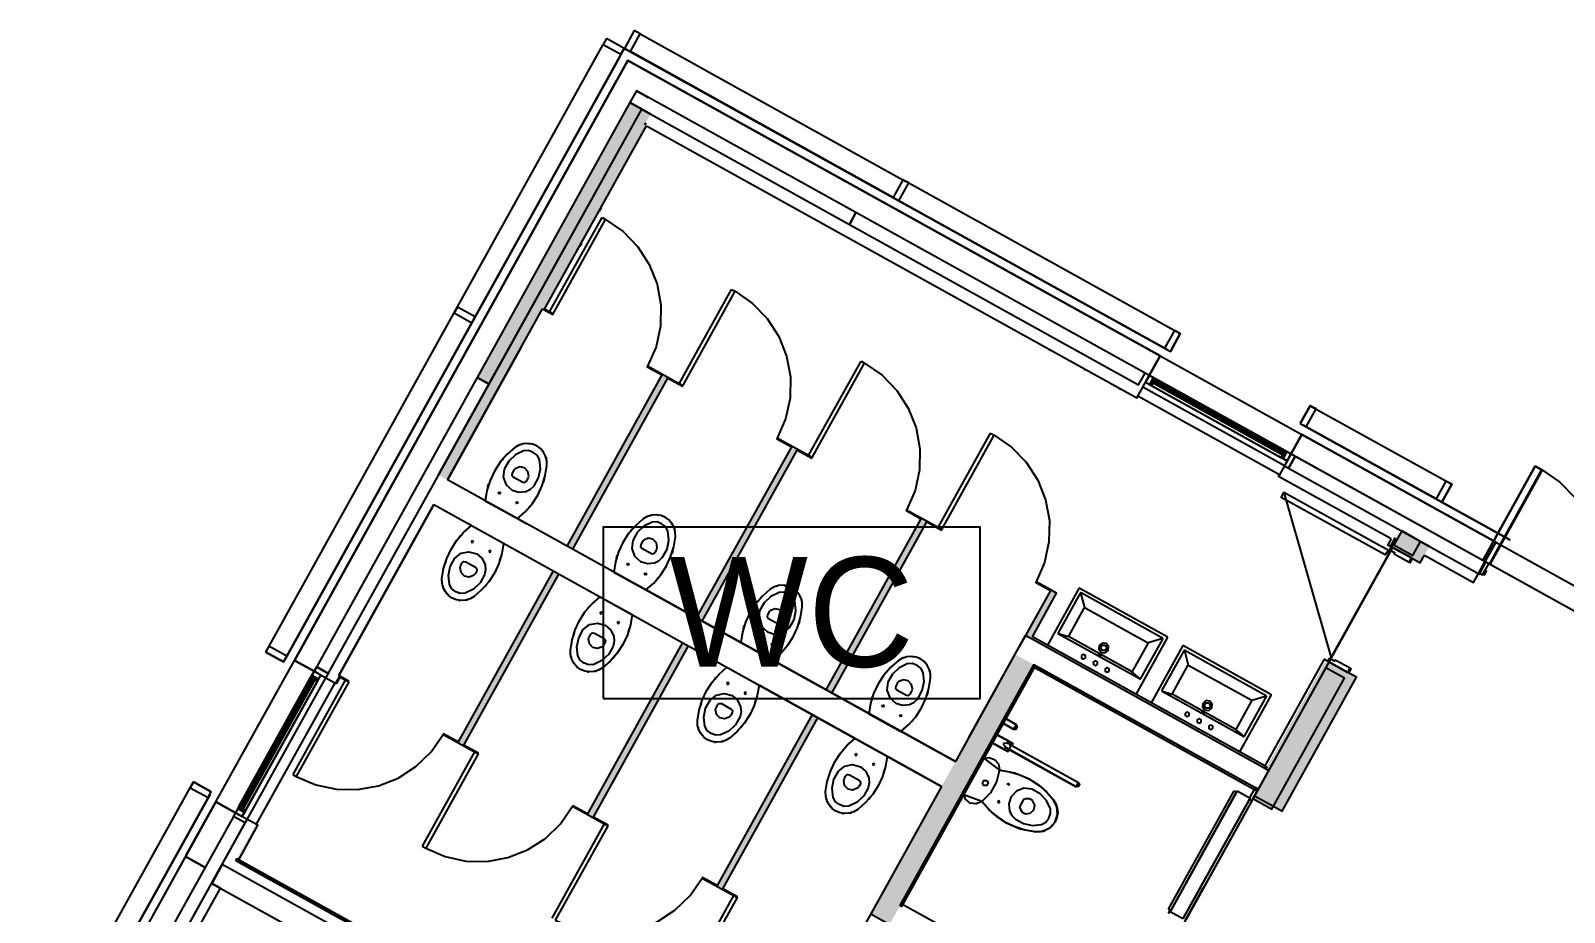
# Model space of a CAD drawing. Header units: metres. Extents: x 2.3 to 42.8, y 0.9 to 31.9.
# Drawn here: x 26.581 to 31.053, y 29.326 to 31.898 of the extents above; entities that cross this region are included whole.
import ezdxf

# ---------------------------------------------------------------- set-up
doc = ezdxf.new("R2010")
doc.units = ezdxf.units.M
for name, color, linetype in [('ARREDI', 9, 'Continuous'), ('INFISSI_VETRATE', 4, 'Continuous'), ('PARETI_STRUTTURE', 7, 'Continuous'), ('PILASTRI_SETTI', 8, 'Continuous'), ('WAYFINDING_RIQUADRI', 7, 'Continuous'), ('WAYFINDING_TESTI', 7, 'Continuous')]:
    doc.layers.add(name, color=color, linetype=linetype)

msp = doc.modelspace()

# ---------------------------------------------------------------- linework, layer by layer
at = {"layer": 'ARREDI'}
for points in [[(28.312, 31.8463), (27.8724, 31.0545), (27.8727, 31.0543), (28.3123, 31.8461)], [(28.3123, 31.8461), (29.1041, 31.4065), (29.1043, 31.4068), (28.3125, 31.8464)], [(28.9685, 31.3327), (29.8119, 30.8644), (29.831, 30.8988), (28.9876, 31.3671), (28.9685, 31.3327), (28.9876, 31.3671), (28.3477, 31.7224), (28.3286, 31.688)], [(28.363, 31.6689), (28.3286, 31.688), (27.8834, 30.8862), (27.9178, 30.8671)], [(29.1041, 31.4065), (29.8958, 30.9669), (29.896, 30.9672), (29.1043, 31.4068)], [(27.8724, 31.0545), (27.3229, 30.0649), (27.3232, 30.0647), (27.8727, 31.0543)], [(27.4496, 30.0238), (27.9178, 30.8671), (27.8834, 30.8862), (27.4151, 30.0429)], [(29.8441, 30.8654), (29.8545, 30.8842), (29.8607, 30.8808), (29.8614, 30.882), (29.8431, 30.8921), (29.832, 30.8722)], [(29.8441, 30.8654), (29.8501, 30.8621), (29.8534, 30.8682), (29.8474, 30.8715)], [(29.8543, 30.8699), (29.8515, 30.8715), (29.8505, 30.8698), (29.8534, 30.8682)], [(29.8588, 30.8773), (29.8543, 30.8798), (29.8513, 30.8743), (29.8557, 30.8718)], [(29.857, 30.8828), (29.8562, 30.8814), (29.8597, 30.8795), (29.8605, 30.8809)], [(30.2917, 30.7471), (30.6875, 30.5273), (30.6877, 30.5276), (30.2919, 30.7474)], [(27.9927, 30.6817), (27.9698, 30.6617), (27.9499, 30.6387), (27.9333, 30.6132), (27.9205, 30.5857), (27.9115, 30.5566), (27.9066, 30.5266), (28.0002, 30.4747), (28.0231, 30.4947), (28.043, 30.5176), (28.0596, 30.5432), (28.0725, 30.5707), (28.0814, 30.5998), (28.0863, 30.6298), (28.086, 30.6433), (28.0826, 30.6564), (28.0763, 30.6684), (28.0675, 30.6786), (28.0566, 30.6866), (28.0441, 30.6916), (28.0307, 30.6937), (28.0173, 30.6927), (28.0044, 30.6886)], [(30.2329, 30.6495), (30.2363, 30.6556), (30.2303, 30.6589), (30.227, 30.6528)], [(30.2313, 30.6606), (30.2303, 30.6589), (30.2332, 30.6573), (30.2341, 30.659)], [(30.2352, 30.6683), (30.2322, 30.6628), (30.2366, 30.6603), (30.2397, 30.6658)], [(30.2329, 30.6495), (30.245, 30.6428), (30.2561, 30.6628), (30.2378, 30.6729), (30.2371, 30.6718), (30.2433, 30.6683)], [(30.2409, 30.6697), (30.2374, 30.6716), (30.2366, 30.6702), (30.2401, 30.6683)], [(30.2491, 30.6217), (30.8055, 30.3127), (30.8246, 30.3471), (30.2682, 30.6561)], [(27.9508, 30.5477), (27.9466, 30.5465), (27.9454, 30.5506), (27.9496, 30.5518)], [(28.0018, 30.5193), (27.9977, 30.5181), (27.9965, 30.5223), (28.0007, 30.5235)], [(30.6875, 30.5273), (30.8941, 30.4126), (30.8943, 30.4129), (30.6877, 30.5276)], [(28.3675, 30.4736), (28.3446, 30.4536), (28.3247, 30.4307), (28.3081, 30.4051), (28.2952, 30.3776), (28.2863, 30.3485), (28.2814, 30.3185), (28.375, 30.2666), (28.3979, 30.2866), (28.4178, 30.3096), (28.4344, 30.3351), (28.4472, 30.3626), (28.4562, 30.3917), (28.4611, 30.4217), (28.4608, 30.4352), (28.4574, 30.4483), (28.4511, 30.4603), (28.4423, 30.4705), (28.4314, 30.4785), (28.4189, 30.4835), (28.4055, 30.4856), (28.392, 30.4846), (28.3792, 30.4805)], [(30.5789, 30.4385), (30.5561, 30.3976), (30.6112, 30.367), (30.6339, 30.408)], [(27.8719, 30.4057), (27.8708, 30.4099), (27.8666, 30.4087), (27.8678, 30.4045)], [(27.923, 30.3774), (27.9218, 30.3815), (27.9177, 30.3803), (27.9189, 30.3762)], [(28.3255, 30.3396), (28.3214, 30.3384), (28.3202, 30.3425), (28.3244, 30.3437)], [(28.3766, 30.3112), (28.3725, 30.31), (28.3713, 30.3142), (28.3754, 30.3154)], [(28.7376, 30.2682), (28.7147, 30.2482), (28.6948, 30.2252), (28.6782, 30.1997), (28.6653, 30.1721), (28.6563, 30.1431), (28.6515, 30.1131), (28.745, 30.0611), (28.7679, 30.0811), (28.7878, 30.1041), (28.8044, 30.1296), (28.8173, 30.1571), (28.8263, 30.1862), (28.8311, 30.2162), (28.8308, 30.2297), (28.8274, 30.2428), (28.8212, 30.2548), (28.8124, 30.265), (28.8015, 30.273), (28.7889, 30.278), (28.7756, 30.2801), (28.7621, 30.2791), (28.7492, 30.275)], [(28.2467, 30.1976), (28.2455, 30.2018), (28.2414, 30.2006), (28.2426, 30.1964)], [(28.2978, 30.1693), (28.2966, 30.1734), (28.2925, 30.1722), (28.2937, 30.1681)], [(28.6956, 30.1341), (28.6915, 30.1329), (28.6903, 30.1371), (28.6944, 30.1382)], [(28.7467, 30.1057), (28.7425, 30.1046), (28.7414, 30.1087), (28.7455, 30.1099)], [(29.6971, 30.1044), (29.6958, 30.0932), (29.7028, 30.0843), (29.7141, 30.083), (29.7229, 30.0901), (29.7242, 30.1013), (29.7172, 30.1101), (29.706, 30.1114)], [(29.7144, 30.1052), (29.7191, 30.0974), (29.7147, 30.0895), (29.7056, 30.0893), (29.701, 30.0971), (29.7054, 30.105)], [(29.1115, 30.0605), (29.0886, 30.0405), (29.0687, 30.0176), (29.0521, 29.9921), (29.0392, 29.9645), (29.0302, 29.9354), (29.0254, 29.9054), (29.1189, 29.8535), (29.1418, 29.8735), (29.1618, 29.8965), (29.1783, 29.922), (29.1912, 29.9495), (29.2002, 29.9786), (29.2051, 30.0086), (29.2047, 30.0221), (29.2014, 30.0352), (29.1951, 30.0472), (29.1863, 30.0574), (29.1754, 30.0654), (29.1629, 30.0704), (29.1495, 30.0725), (29.136, 30.0715), (29.1231, 30.0674)], [(29.6452, 30.0747), (29.6453, 30.0678), (29.6514, 30.0644), (29.6573, 30.068), (29.6572, 30.0749), (29.6511, 30.0782)], [(29.6917, 30.0489), (29.6916, 30.0558), (29.6856, 30.0591), (29.6797, 30.0556), (29.6798, 30.0487), (29.6858, 30.0453)], [(29.7023, 30.0731), (29.6985, 30.0765), (29.6936, 30.0779), (29.6974, 30.0745)], [(27.4207, 30.0059), (27.4275, 30.018), (27.4075, 30.0291), (27.3973, 30.0108), (27.3985, 30.0101), (27.4019, 30.0163)], [(27.4006, 30.0139), (27.3986, 30.0104), (27.4, 30.0096), (27.402, 30.0131)], [(27.402, 30.0082), (27.4075, 30.0052), (27.41, 30.0096), (27.4045, 30.0127)], [(27.4207, 30.0059), (27.4147, 30.0093), (27.4114, 30.0033), (27.4174, 29.9999)], [(29.7261, 30.0298), (29.726, 30.0366), (29.72, 30.04), (29.7141, 30.0364), (29.7142, 30.0296), (29.7202, 30.0262)], [(30.3573, 30.0396), (30.1452, 29.6575), (30.2002, 29.6269), (30.4124, 30.009)], [(27.4097, 30.0043), (27.4114, 30.0033), (27.413, 30.0062), (27.4113, 30.0071)], [(28.6168, 29.9922), (28.6156, 29.9963), (28.6115, 29.9951), (28.6126, 29.991)], [(28.6679, 29.9638), (28.6667, 29.9679), (28.6625, 29.9668), (28.6637, 29.9626)], [(29.0695, 29.9265), (29.0654, 29.9253), (29.0642, 29.9294), (29.0683, 29.9306)], [(29.9995, 29.9365), (29.9982, 29.9253), (30.0052, 29.9164), (30.0165, 29.9151), (30.0253, 29.9222), (30.0266, 29.9334), (30.0196, 29.9422), (30.0084, 29.9435)], [(30.0168, 29.9373), (30.0215, 29.9295), (30.0171, 29.9216), (30.008, 29.9214), (30.0034, 29.9292), (30.0078, 29.9371)], [(29.1206, 29.8981), (29.1165, 29.8969), (29.1153, 29.9011), (29.1194, 29.9023)], [(29.4256, 29.8904), (29.4549, 29.8742), (29.4472, 29.8604), (29.4179, 29.8766), (29.4472, 29.8604), (29.4551, 29.8605), (29.4589, 29.8674), (29.4549, 29.8742)], [(29.9476, 29.9068), (29.9477, 29.8999), (29.9538, 29.8965), (29.9597, 29.9001), (29.9596, 29.907), (29.9535, 29.9103)], [(29.9941, 29.881), (29.994, 29.8879), (29.988, 29.8912), (29.9821, 29.8877), (29.9822, 29.8808), (29.9882, 29.8774)], [(30.0047, 29.9052), (30.0009, 29.9086), (29.996, 29.91), (29.9998, 29.9066)], [(30.0285, 29.8618), (30.0284, 29.8687), (30.0224, 29.8721), (30.0165, 29.8685), (30.0166, 29.8617), (30.0226, 29.8583)], [(28.9907, 29.7845), (28.9895, 29.7887), (28.9854, 29.7875), (28.9866, 29.7834)], [(29.0418, 29.7562), (29.0406, 29.7603), (29.0365, 29.7591), (29.0376, 29.755)], [(29.3689, 29.7103), (29.3732, 29.7032), (29.3692, 29.696), (29.3609, 29.6959), (29.3567, 29.7029), (29.3607, 29.7101)], [(29.4306, 29.6964), (29.4294, 29.7005), (29.4336, 29.7017), (29.4348, 29.6975)], [(27.1031, 29.669), (26.7734, 29.0752), (26.7737, 29.075), (27.1034, 29.6688)], [(29.4023, 29.6454), (29.4065, 29.6466), (29.4053, 29.6508), (29.4011, 29.6496)], [(29.5687, 29.5902), (29.5755, 29.6116), (29.5738, 29.634), (29.5639, 29.6541), (29.5708, 29.6425), (29.5748, 29.6296), (29.5758, 29.6161), (29.5738, 29.6028)], [(27.2048, 29.6171), (27.1861, 29.6275), (27.1895, 29.6337), (27.1883, 29.6344), (27.1782, 29.616), (27.1981, 29.605)], [(27.1874, 29.63), (27.1889, 29.6292), (27.1908, 29.6327), (27.1894, 29.6335)], [(27.193, 29.6318), (27.1905, 29.6273), (27.196, 29.6243), (27.1985, 29.6287)], [(27.2004, 29.6273), (27.1988, 29.6245), (27.2005, 29.6235), (27.2021, 29.6264)], [(27.2048, 29.6171), (27.2082, 29.623), (27.2021, 29.6264), (27.1988, 29.6204)], [(27.2068, 29.5866), (27.1724, 29.6057), (26.8656, 29.0532), (26.9001, 29.0341)], [(29.512, 29.5606), (29.5343, 29.5628), (29.5542, 29.5732), (29.5687, 29.5902), (29.5608, 29.5793), (29.5505, 29.5705), (29.5386, 29.5642), (29.5255, 29.5609)], [(27.1395, 29.4653), (27.1089, 29.4102), (27.7757, 29.04), (27.8063, 29.095)]]:
    msp.add_lwpolyline(points, close=True, dxfattribs=at)
for points in [[(29.1041, 31.4065), (28.3123, 31.8461)], [(28.291, 31.8076), (27.8727, 31.0543)], [(29.8958, 30.9669), (29.1041, 31.4065)], [(27.8727, 31.0543), (27.3232, 30.0647)], [(30.6875, 30.5273), (30.2917, 30.7471)], [(28.0108, 30.6906), (28.0129, 30.6916), (28.0144, 30.6918)], [(28.0337, 30.6932), (28.0352, 30.6933), (28.0374, 30.6926)], [(27.9566, 30.6464), (27.9595, 30.6506), (27.9632, 30.6541)], [(28.0186, 30.6722), (27.9944, 30.6606), (27.9749, 30.6422), (27.9619, 30.6187)], [(28.0462, 30.6677), (28.0329, 30.6731), (28.0186, 30.6722)], [(28.0645, 30.6467), (28.0577, 30.6593), (28.0462, 30.6678)], [(28.0491, 30.5703), (28.0622, 30.5938), (28.0675, 30.6201), (28.0645, 30.6467)], [(28.072, 30.6735), (28.0737, 30.672), (28.0744, 30.6706)], [(28.0834, 30.6535), (28.0841, 30.6521), (28.0843, 30.6499)], [(27.9619, 30.6187), (27.9593, 30.5953), (27.9675, 30.5733), (27.9849, 30.5574)], [(27.985, 30.6071), (27.9843, 30.6011), (27.988, 30.5964)], [(27.9889, 30.6142), (27.985, 30.6071)], [(27.988, 30.5964), (28.0164, 30.5807)], [(27.9939, 30.6201), (27.9911, 30.6174), (27.9889, 30.6142)], [(28.0334, 30.5981), (28.0308, 30.6121), (28.0209, 30.6223), (28.0071, 30.6253), (27.9939, 30.62)], [(28.0271, 30.5837), (28.031, 30.5908)], [(28.031, 30.5908), (28.0325, 30.5943), (28.0334, 30.5981)], [(28.0784, 30.5901), (28.0774, 30.5851), (28.0755, 30.5804)], [(27.9145, 30.5663), (27.9155, 30.5713), (27.9175, 30.576)], [(27.9849, 30.5574), (28.0048, 30.5512), (28.0254, 30.5536)], [(28.0164, 30.5807), (28.0224, 30.58), (28.0271, 30.5837)], [(28.0254, 30.5536), (28.0385, 30.5602), (28.0491, 30.5703)], [(28.0364, 30.51), (28.0334, 30.5058), (28.0297, 30.5023)], [(30.8941, 30.4126), (30.6875, 30.5273)], [(28.3934, 30.4641), (28.3692, 30.4525), (28.3497, 30.4341), (28.3367, 30.4106)], [(28.3856, 30.4825), (28.3877, 30.4835), (28.3892, 30.4837)], [(28.421, 30.4596), (28.4077, 30.465), (28.3934, 30.4641)], [(28.4085, 30.4851), (28.41, 30.4852), (28.4122, 30.4846)], [(28.4393, 30.4386), (28.4325, 30.4512), (28.421, 30.4597)], [(28.4467, 30.4654), (28.4485, 30.4639), (28.4492, 30.4625)], [(27.7804, 30.2992), (27.7852, 30.3292), (27.7942, 30.3583), (27.8071, 30.3858), (27.8236, 30.4113), (27.8436, 30.4343), (27.8665, 30.4543)], [(27.8369, 30.4266), (27.8332, 30.4232), (27.8303, 30.419)], [(27.8665, 30.4543), (27.96, 30.4024)], [(28.3313, 30.4383), (28.3343, 30.4425), (28.338, 30.446)], [(28.3687, 30.412), (28.3659, 30.4093), (28.3637, 30.4061)], [(28.4081, 30.39), (28.4056, 30.404), (28.3957, 30.4142), (28.3818, 30.4172), (28.3687, 30.4119)], [(28.4239, 30.3622), (28.437, 30.3857), (28.4423, 30.412), (28.4393, 30.4386)], [(28.4581, 30.4454), (28.4589, 30.444), (28.4591, 30.4418)], [(27.8175, 30.3587), (27.836, 30.3733), (27.8591, 30.3779), (27.8818, 30.3716)], [(27.96, 30.4024), (27.9552, 30.3724), (27.9462, 30.3433), (27.9333, 30.3157), (27.9167, 30.2902), (27.8968, 30.2673), (27.8739, 30.2473)], [(27.8818, 30.3716), (27.8975, 30.358), (27.9064, 30.3392)], [(28.2893, 30.3582), (28.2903, 30.3632), (28.2922, 30.3679)], [(28.3367, 30.4106), (28.3341, 30.3872), (28.3423, 30.3652), (28.3597, 30.3493)], [(28.3598, 30.399), (28.3591, 30.393), (28.3628, 30.3883)], [(28.3637, 30.4061), (28.3598, 30.399)], [(28.3628, 30.3883), (28.3912, 30.3726)], [(28.3912, 30.3726), (28.3971, 30.3719), (28.4019, 30.3756)], [(28.4019, 30.3756), (28.4058, 30.3827)], [(28.4058, 30.3827), (28.4073, 30.3862), (28.4081, 30.39)], [(28.4532, 30.382), (28.4522, 30.377), (28.4502, 30.3723)], [(27.7912, 30.3486), (27.7892, 30.3439), (27.7882, 30.3389)], [(27.8022, 30.2823), (27.7991, 30.3089), (27.8044, 30.3352), (27.8175, 30.3587)], [(27.8333, 30.3309), (27.8341, 30.3346), (27.8356, 30.3382)], [(27.8728, 30.3089), (27.8596, 30.3037), (27.8457, 30.3067), (27.8359, 30.3169), (27.8333, 30.3309)], [(27.8356, 30.3382), (27.8396, 30.3453)], [(27.8396, 30.3453), (27.8443, 30.349), (27.8503, 30.3483)], [(27.8503, 30.3483), (27.8786, 30.3326)], [(27.8817, 30.3219), (27.8778, 30.3148)], [(27.8786, 30.3326), (27.8824, 30.3279), (27.8817, 30.3219)], [(27.9064, 30.3392), (27.9077, 30.3246), (27.9047, 30.3103)], [(27.9492, 30.353), (27.9512, 30.3577), (27.9522, 30.3627)], [(28.3597, 30.3493), (28.3796, 30.3431), (28.4002, 30.3455)], [(28.4002, 30.3455), (28.4133, 30.3522), (28.4239, 30.3622)], [(27.81, 30.2424), (27.7991, 30.2504), (27.7903, 30.2606), (27.784, 30.2726), (27.7807, 30.2857), (27.7804, 30.2992)], [(27.7824, 30.2791), (27.7826, 30.2769), (27.7833, 30.2755)], [(27.8205, 30.2613), (27.8089, 30.2697), (27.8022, 30.2823)], [(27.9047, 30.3103), (27.8917, 30.2868), (27.8722, 30.2684), (27.848, 30.2568)], [(27.8778, 30.3148), (27.8756, 30.3116), (27.8728, 30.3089)], [(27.9035, 30.2749), (27.9072, 30.2784), (27.9101, 30.2826)], [(28.4111, 30.3019), (28.4082, 30.2977), (28.4045, 30.2942)], [(28.7557, 30.2771), (28.7577, 30.2781), (28.7592, 30.2782)], [(28.7786, 30.2797), (28.7801, 30.2798), (28.7822, 30.2791)], [(27.7923, 30.2583), (27.793, 30.257), (27.7947, 30.2555)], [(27.8739, 30.2473), (27.8623, 30.2404), (27.8494, 30.2363), (27.8359, 30.2353), (27.8226, 30.2374), (27.81, 30.2424)], [(27.848, 30.2568), (27.8337, 30.2559), (27.8205, 30.2613)], [(27.8293, 30.2363), (27.8314, 30.2357), (27.8329, 30.2358)], [(27.8523, 30.2372), (27.8538, 30.2374), (27.8558, 30.2384)], [(28.1551, 30.0911), (28.16, 30.1211), (28.169, 30.1502), (28.1819, 30.1777), (28.1984, 30.2032), (28.2184, 30.2262), (28.2413, 30.2462)], [(28.2413, 30.2462), (28.3348, 30.1943)], [(28.7014, 30.2329), (28.7043, 30.237), (28.708, 30.2405)], [(28.7635, 30.2586), (28.7393, 30.2471), (28.7197, 30.2287), (28.7068, 30.2052)], [(28.791, 30.2542), (28.7777, 30.2595), (28.7635, 30.2586)], [(28.8093, 30.2332), (28.8026, 30.2458), (28.791, 30.2542)], [(28.7939, 30.1568), (28.807, 30.1802), (28.8124, 30.2065), (28.8093, 30.2332)], [(28.8168, 30.2599), (28.8185, 30.2584), (28.8192, 30.2571)], [(28.8282, 30.2399), (28.8289, 30.2385), (28.8291, 30.2363)], [(29.6378, 30.2702), (29.5461, 30.105)], [(29.6417, 30.2568), (29.5776, 30.1415)], [(29.6405, 30.271), (29.639, 30.2711), (29.6378, 30.2702)], [(29.8952, 30.1295), (29.6405, 30.271)], [(29.6443, 30.2576), (29.6428, 30.2577), (29.6416, 30.2568)], [(29.6428, 30.2577), (29.6544, 30.2151)], [(29.8818, 30.1257), (29.6443, 30.2576)], [(28.2117, 30.2186), (28.208, 30.2151), (28.2051, 30.2109)], [(28.3348, 30.1943), (28.33, 30.1643), (28.321, 30.1352), (28.3081, 30.1076), (28.2915, 30.0821), (28.2716, 30.0592), (28.2487, 30.0392)], [(28.7068, 30.2052), (28.7041, 30.1818), (28.7124, 30.1597), (28.7297, 30.1438)], [(28.7298, 30.1936), (28.7291, 30.1876), (28.7329, 30.1828)], [(28.7337, 30.2006), (28.7298, 30.1935)], [(28.7387, 30.2065), (28.7359, 30.2038), (28.7337, 30.2006)], [(28.7782, 30.1846), (28.7756, 30.1985), (28.7658, 30.2087), (28.7519, 30.2117), (28.7387, 30.2065)], [(29.6081, 30.1318), (29.6534, 30.2134)], [(29.6534, 30.2134), (29.6546, 30.2143), (29.6561, 30.2142)], [(29.6561, 30.2142), (29.838, 30.1132)], [(28.1769, 30.0742), (28.1739, 30.1008), (28.1792, 30.1271), (28.1923, 30.1506)], [(28.1923, 30.1506), (28.2108, 30.1652), (28.2339, 30.1698), (28.2565, 30.1635)], [(28.2565, 30.1635), (28.2723, 30.1499), (28.2811, 30.1311)], [(28.324, 30.1449), (28.326, 30.1496), (28.3269, 30.1546)], [(28.6593, 30.1528), (28.6603, 30.1578), (28.6623, 30.1624)], [(28.7297, 30.1438), (28.7496, 30.1377), (28.7703, 30.1401)], [(28.7329, 30.1828), (28.7612, 30.1671)], [(28.7612, 30.1671), (28.7672, 30.1664), (28.7719, 30.1702)], [(28.7703, 30.1401), (28.7833, 30.1467), (28.7939, 30.1568)], [(28.7719, 30.1702), (28.7758, 30.1772)], [(28.7758, 30.1772), (28.7774, 30.1808), (28.7782, 30.1846)], [(28.8233, 30.1765), (28.8223, 30.1715), (28.8203, 30.1668)], [(28.166, 30.1405), (28.164, 30.1358), (28.163, 30.1308)], [(28.2081, 30.1228), (28.2089, 30.1265), (28.2104, 30.1301)], [(28.2476, 30.1008), (28.2344, 30.0956), (28.2205, 30.0986), (28.2106, 30.1088), (28.2081, 30.1228)], [(28.2104, 30.1301), (28.2143, 30.1372)], [(28.2144, 30.1372), (28.2191, 30.1409), (28.2251, 30.1402)], [(28.2795, 30.1022), (28.2665, 30.0787), (28.247, 30.0603), (28.2228, 30.0487)], [(28.2251, 30.1402), (28.2534, 30.1245)], [(28.2525, 30.1067), (28.2504, 30.1035), (28.2476, 30.1009)], [(28.2565, 30.1138), (28.2526, 30.1067)], [(28.2534, 30.1245), (28.2572, 30.1198), (28.2565, 30.1138)], [(28.2811, 30.1311), (28.2824, 30.1165), (28.2795, 30.1022)], [(29.5776, 30.1415), (29.5775, 30.14), (29.5784, 30.1388)], [(29.5777, 30.1394), (29.6072, 30.1301)], [(29.5784, 30.1388), (29.8159, 30.0069)], [(29.6089, 30.1291), (29.6079, 30.1303), (29.6081, 30.1318)], [(29.7908, 30.0281), (29.6089, 30.1291)], [(29.8388, 30.1105), (29.7935, 30.0288)], [(29.8043, 29.9616), (29.896, 30.1268)], [(29.8186, 30.0077), (29.8826, 30.123)], [(29.838, 30.1132), (29.8389, 30.112), (29.8388, 30.1105)], [(29.8828, 30.1245), (29.8397, 30.1122)], [(29.9402, 30.1023), (29.8485, 29.937)], [(29.8826, 30.123), (29.8828, 30.1245), (29.8819, 30.1257)], [(29.896, 30.1268), (29.8962, 30.1283), (29.8952, 30.1295)], [(29.9429, 30.103), (29.9414, 30.1032), (29.9402, 30.1023)], [(30.1976, 29.9616), (29.9429, 30.1031)], [(28.1848, 30.0343), (28.1739, 30.0423), (28.1651, 30.0525), (28.1588, 30.0645), (28.1554, 30.0776), (28.1551, 30.0911)], [(28.1571, 30.071), (28.1574, 30.0688), (28.1581, 30.0674)], [(28.1953, 30.0532), (28.1837, 30.0616), (28.1769, 30.0742)], [(28.2228, 30.0487), (28.2085, 30.0478), (28.1953, 30.0532)], [(28.2782, 30.0668), (28.282, 30.0703), (28.2849, 30.0745)], [(28.7812, 30.0964), (28.7783, 30.0922), (28.7746, 30.0888)], [(29.1296, 30.0695), (29.1316, 30.0705), (29.1331, 30.0706)], [(29.1525, 30.072), (29.154, 30.0721), (29.1562, 30.0715)], [(29.9441, 30.0889), (29.88, 29.9736)], [(29.9467, 30.0897), (29.9452, 30.0898), (29.944, 30.0889)], [(29.9452, 30.0898), (29.9568, 30.0472)], [(30.1842, 29.9578), (29.9467, 30.0897)], [(28.1671, 30.0503), (28.1678, 30.0489), (28.1695, 30.0474)], [(28.2487, 30.0392), (28.2371, 30.0323), (28.2242, 30.0282), (28.2107, 30.0272), (28.1973, 30.0293), (28.1848, 30.0343)], [(28.204, 30.0282), (28.2062, 30.0276), (28.2077, 30.0277)], [(28.2271, 30.0291), (28.2286, 30.0293), (28.2306, 30.0303)], [(28.5252, 29.8856), (28.5301, 29.9157), (28.539, 29.9447), (28.5519, 29.9723), (28.5685, 29.9978), (28.5884, 30.0208), (28.6113, 30.0408)], [(28.5818, 30.0131), (28.578, 30.0096), (28.5751, 30.0054)], [(28.6113, 30.0408), (28.7049, 29.9888)], [(29.0753, 30.0252), (29.0782, 30.0294), (29.082, 30.0329)], [(29.1374, 30.051), (29.1132, 30.0395), (29.0937, 30.0211), (29.0807, 29.9976)], [(29.1649, 30.0466), (29.1517, 30.0519), (29.1374, 30.051)], [(29.1833, 30.0255), (29.1765, 30.0381), (29.1649, 30.0466)], [(29.1679, 29.9491), (29.181, 29.9726), (29.1863, 29.9989), (29.1833, 30.0255)], [(29.1907, 30.0523), (29.1924, 30.0508), (29.1931, 30.0495)], [(29.2021, 30.0323), (29.2028, 30.0309), (29.2031, 30.0287)], [(29.7935, 30.0289), (29.7923, 30.0279), (29.7908, 30.0281)], [(29.8168, 30.0067), (29.7925, 30.0271)], [(29.9105, 29.9639), (29.9558, 30.0455)], [(29.9558, 30.0455), (29.957, 30.0464), (29.9585, 30.0463)], [(29.9585, 30.0463), (30.1404, 29.9453)], [(28.5624, 29.9451), (28.5808, 29.9597), (28.6039, 29.9644), (28.6266, 29.9581)], [(28.7049, 29.9888), (28.7, 29.9588), (28.691, 29.9297), (28.6781, 29.9022), (28.6616, 29.8767), (28.6416, 29.8537), (28.6187, 29.8337)], [(29.0807, 29.9975), (29.078, 29.9742), (29.0863, 29.9521), (29.1036, 29.9362)], [(29.1037, 29.9859), (29.103, 29.9799), (29.1068, 29.9752)], [(29.1077, 29.993), (29.1037, 29.9859)], [(29.1068, 29.9752), (29.1351, 29.9595)], [(29.1126, 29.9989), (29.1099, 29.9962), (29.1077, 29.993)], [(29.1521, 29.9769), (29.1496, 29.9909), (29.1397, 30.0011), (29.1258, 30.0041), (29.1126, 29.9989)], [(29.1458, 29.9626), (29.1498, 29.9696)], [(29.1498, 29.9696), (29.1513, 29.9732), (29.1521, 29.9769)], [(29.1972, 29.9689), (29.1962, 29.9639), (29.1942, 29.9592)], [(29.8159, 30.0069), (29.8174, 30.0068), (29.8186, 30.0077)], [(29.88, 29.9736), (29.8799, 29.9721), (29.8808, 29.9709)], [(29.8801, 29.9715), (29.9096, 29.9622)], [(29.8808, 29.9709), (30.1183, 29.839)], [(29.9113, 29.9612), (29.9103, 29.9624), (29.9105, 29.9639)], [(28.536, 29.935), (28.534, 29.9304), (28.5331, 29.9254)], [(28.547, 29.8687), (28.544, 29.8954), (28.5493, 29.9217), (28.5624, 29.9451)], [(28.5781, 29.9173), (28.579, 29.9211), (28.5805, 29.9246)], [(28.5805, 29.9246), (28.5844, 29.9317)], [(28.5844, 29.9317), (28.5891, 29.9354), (28.5951, 29.9348)], [(28.5951, 29.9348), (28.6235, 29.919)], [(28.6235, 29.919), (28.6272, 29.9143), (28.6265, 29.9083)], [(28.6266, 29.9581), (28.6423, 29.9444), (28.6512, 29.9256)], [(28.6512, 29.9256), (28.6525, 29.911), (28.6495, 29.8967)], [(28.694, 29.9394), (28.696, 29.9441), (28.697, 29.9491)], [(29.0334, 29.9459), (29.0342, 29.9501), (29.0362, 29.9548)], [(29.1037, 29.9362), (29.1235, 29.93), (29.1442, 29.9325)], [(29.1351, 29.9595), (29.1411, 29.9588), (29.1458, 29.9625)], [(29.1442, 29.9325), (29.1573, 29.9391), (29.1679, 29.9491)], [(30.0932, 29.8602), (29.9113, 29.9612)], [(30.1412, 29.9426), (30.0959, 29.8609)], [(30.1067, 29.7937), (30.1984, 29.9589)], [(30.121, 29.8398), (30.185, 29.9551)], [(30.1404, 29.9452), (30.1413, 29.9441), (30.1412, 29.9426)], [(30.1852, 29.9566), (30.1421, 29.9443)], [(30.185, 29.9551), (30.1852, 29.9566), (30.1843, 29.9578)], [(30.1984, 29.9589), (30.1986, 29.9604), (30.1976, 29.9616)], [(28.5549, 29.8289), (28.5439, 29.8368), (28.5351, 29.8471), (28.5289, 29.859), (28.5255, 29.8721), (28.5252, 29.8856)], [(28.6176, 29.8954), (28.6044, 29.8902), (28.5906, 29.8932), (28.5807, 29.9033), (28.5781, 29.9173)], [(28.6495, 29.8967), (28.6366, 29.8732), (28.6171, 29.8548), (28.5928, 29.8433)], [(28.6226, 29.9012), (28.6204, 29.8981), (28.6176, 29.8954)], [(28.6265, 29.9083), (28.6226, 29.9012)], [(29.1551, 29.8888), (29.1522, 29.8846), (29.1485, 29.8812)], [(28.5272, 29.8656), (28.5274, 29.8633), (28.5281, 29.862)], [(28.5371, 29.8448), (28.5378, 29.8434), (28.5395, 29.842)], [(28.5653, 29.8477), (28.5538, 29.8561), (28.547, 29.8687)], [(28.6187, 29.8337), (28.6071, 29.8268), (28.5942, 29.8228), (28.5808, 29.8218), (28.5674, 29.8238), (28.5549, 29.8289)], [(28.5928, 29.8432), (28.5786, 29.8423), (28.5653, 29.8477)], [(28.6483, 29.8614), (28.652, 29.8648), (28.6549, 29.869)], [(28.8991, 29.678), (28.904, 29.708), (28.9129, 29.7371), (28.9258, 29.7647), (28.9424, 29.7902), (28.9623, 29.8131), (28.9852, 29.8331)], [(28.9852, 29.8331), (29.0788, 29.7812)], [(29.433, 29.8255), (29.3998, 29.844), (29.445, 29.8188)], [(30.0959, 29.861), (30.0947, 29.86), (30.0932, 29.8602)], [(30.1192, 29.8388), (30.0949, 29.8592)], [(30.1183, 29.839), (30.1198, 29.8389), (30.121, 29.8398)], [(28.5741, 29.8228), (28.5762, 29.8221), (28.5778, 29.8222)], [(28.5971, 29.8237), (28.5986, 29.8238), (28.6006, 29.8248)], [(28.9557, 29.8055), (28.952, 29.802), (28.9491, 29.7978)], [(29.4349, 29.8006), (29.4316, 29.7947), (29.3864, 29.8198)], [(29.3864, 29.8198), (29.4196, 29.8013), (29.4316, 29.7947)], [(29.4369, 29.8156), (29.4333, 29.817), (29.429, 29.8182), (29.4195, 29.8195), (29.4175, 29.816), (29.4237, 29.8087), (29.427, 29.8056), (29.4301, 29.8032), (29.6297, 29.6924), (29.6366, 29.7048), (29.6402, 29.6987), (29.6368, 29.6925), (29.6297, 29.6924), (29.4349, 29.8006)], [(29.4237, 29.8087), (29.4196, 29.8013)], [(29.433, 29.8255), (29.429, 29.8182)], [(29.4301, 29.8032), (29.4352, 29.8041), (29.4389, 29.8108), (29.4369, 29.8156), (29.6366, 29.7048)], [(29.4349, 29.8006), (29.4316, 29.7947)], [(29.433, 29.8255), (29.445, 29.8188), (29.4418, 29.8129)], [(29.445, 29.8188), (29.4418, 29.8129), (29.6366, 29.7048)], [(28.9363, 29.7375), (28.9548, 29.7521), (28.9778, 29.7568), (29.0005, 29.7504)], [(29.0788, 29.7812), (29.0739, 29.7512), (29.065, 29.7221), (29.0521, 29.6946), (29.0355, 29.6691), (29.0156, 29.6461), (28.9927, 29.6261)], [(29.0005, 29.7504), (29.0162, 29.7368), (29.0251, 29.718)], [(29.0679, 29.7318), (29.0699, 29.7365), (29.0709, 29.7415)], [(29.4058, 29.7416), (29.3972, 29.7062), (29.3796, 29.6744), (29.3541, 29.6485)], [(29.361, 29.7742), (29.3749, 29.7774), (29.3915, 29.772), (29.4029, 29.7588), (29.4058, 29.7416)], [(29.3614, 29.7748), (29.4057, 29.7405), (29.4363, 29.7359), (29.4659, 29.7271), (29.4941, 29.7143), (29.5201, 29.6976), (29.5435, 29.6774), (29.5639, 29.6541), (29.5321, 29.6879), (29.494, 29.7143), (29.4512, 29.7321), (29.4055, 29.7405)], [(28.91, 29.7274), (28.908, 29.7227), (28.907, 29.7178)], [(28.9209, 29.6611), (28.9179, 29.6878), (28.9232, 29.7141), (28.9363, 29.7375)], [(28.9521, 29.7097), (28.9529, 29.7135), (28.9544, 29.717)], [(28.9915, 29.6878), (28.9784, 29.6825), (28.9645, 29.6855), (28.9546, 29.6957), (28.9521, 29.7097)], [(28.9544, 29.717), (28.9583, 29.7241)], [(28.9583, 29.7241), (28.9631, 29.7278), (28.969, 29.7271)], [(28.969, 29.7271), (28.9974, 29.7114)], [(29.0004, 29.7007), (28.9965, 29.6936)], [(28.9974, 29.7114), (29.0011, 29.7067), (29.0004, 29.7007)], [(29.0251, 29.718), (29.0264, 29.7034), (29.0235, 29.6891)], [(27.1034, 29.6688), (26.7737, 29.075)], [(28.9288, 29.6212), (28.9179, 29.6292), (28.9091, 29.6395), (28.9028, 29.6514), (28.8994, 29.6645), (28.8991, 29.678)], [(28.9011, 29.658), (28.9013, 29.6557), (28.902, 29.6544)], [(28.9392, 29.6401), (28.9277, 29.6485), (28.9209, 29.6611)], [(29.0235, 29.6891), (29.0105, 29.6656), (28.991, 29.6472), (28.9668, 29.6356)], [(28.9965, 29.6936), (28.9943, 29.6904), (28.9915, 29.6878)], [(29.0222, 29.6538), (29.0259, 29.6572), (29.0288, 29.6614)], [(29.3549, 29.6493), (29.3862, 29.615), (29.4239, 29.5881), (29.4665, 29.5696), (29.512, 29.5606), (29.4814, 29.5655), (29.4519, 29.5748), (29.424, 29.588), (29.3982, 29.6051), (29.375, 29.6256), (29.355, 29.6492), (29.3024, 29.6686)], [(29.3541, 29.6485), (29.338, 29.6419), (29.3207, 29.6446), (29.3074, 29.6558), (29.3028, 29.6693)], [(29.4395, 29.662), (29.4334, 29.6421), (29.4358, 29.6214)], [(29.5009, 29.6849), (29.4775, 29.6876), (29.4555, 29.6793), (29.4395, 29.662)], [(29.4766, 29.6552), (29.4648, 29.634)], [(29.4832, 29.6571), (29.4766, 29.6552)], [(29.4816, 29.6136), (29.4958, 29.6152), (29.5063, 29.6249), (29.509, 29.6389), (29.5028, 29.6518)], [(29.5028, 29.6518), (29.4938, 29.6572), (29.4832, 29.6571)], [(29.5544, 29.6282), (29.5428, 29.6524), (29.5244, 29.672), (29.5009, 29.6849)], [(28.911, 29.6372), (28.9117, 29.6358), (28.9134, 29.6343)], [(28.9927, 29.6261), (28.981, 29.6192), (28.9681, 29.6152), (28.9547, 29.6141), (28.9413, 29.6162), (28.9288, 29.6212)], [(28.9668, 29.6356), (28.9525, 29.6347), (28.9392, 29.6401)], [(28.948, 29.6152), (28.9502, 29.6145), (28.9517, 29.6146)], [(28.971, 29.6161), (28.9725, 29.6162), (28.9746, 29.6172)], [(29.4358, 29.6214), (29.4424, 29.6083), (29.4525, 29.5977)], [(29.4648, 29.6341), (29.4667, 29.6275)], [(29.4667, 29.6274), (29.4722, 29.6184), (29.4816, 29.6136)], [(29.5499, 29.6007), (29.5553, 29.6139), (29.5544, 29.6282)], [(29.4525, 29.5977), (29.4759, 29.5846), (29.5022, 29.5793), (29.5289, 29.5823)], [(29.5289, 29.5823), (29.5415, 29.5891), (29.5499, 29.6007)]]:
    msp.add_lwpolyline(points, dxfattribs=at)
at = {"layer": 'INFISSI_VETRATE'}
for points in [[(29.8576, 30.868), (29.8594, 30.8698)], [(29.864, 30.8744), (29.8657, 30.8762)], [(29.8755, 30.8581), (29.8773, 30.8598)], [(29.8819, 30.8645), (29.8836, 30.8662)], [(29.8934, 30.8482), (29.8952, 30.8499)], [(29.8998, 30.8545), (29.9015, 30.8563)], [(29.9113, 30.8382), (29.9131, 30.84)], [(29.9177, 30.8446), (29.9194, 30.8463)], [(29.9292, 30.8283), (29.931, 30.83)], [(29.9356, 30.8347), (29.9373, 30.8364)], [(29.9471, 30.8183), (29.9489, 30.8201)], [(29.9535, 30.8247), (29.9552, 30.8265)], [(29.9714, 30.8148), (29.9731, 30.8165)], [(29.965, 30.8084), (29.9668, 30.8101)], [(29.9829, 30.7985), (29.9847, 30.8002)], [(29.9893, 30.8048), (29.991, 30.8066)], [(30.0008, 30.7885), (30.0026, 30.7903)], [(30.0072, 30.7949), (30.0089, 30.7966)], [(30.0187, 30.7786), (30.0205, 30.7803)], [(30.0251, 30.785), (30.0268, 30.7867)], [(30.0366, 30.7686), (30.0384, 30.7704)], [(30.043, 30.775), (30.0447, 30.7768)], [(30.0545, 30.7587), (30.0563, 30.7604)], [(30.0609, 30.7651), (30.0626, 30.7668)], [(30.0724, 30.7488), (30.0742, 30.7505)], [(30.0788, 30.7551), (30.0805, 30.7569)], [(30.0903, 30.7388), (30.0921, 30.7406)], [(30.0967, 30.7452), (30.0984, 30.7469)], [(30.1082, 30.7289), (30.11, 30.7306)], [(30.1146, 30.7353), (30.1163, 30.737)], [(30.1325, 30.7253), (30.1343, 30.7271)], [(30.1261, 30.7189), (30.1279, 30.7207)], [(30.144, 30.709), (30.1458, 30.7107)], [(30.1504, 30.7154), (30.1522, 30.7171)], [(30.1619, 30.6991), (30.1637, 30.7008)], [(30.1683, 30.7054), (30.1701, 30.7072)], [(30.1798, 30.6891), (30.1816, 30.6909)], [(30.1862, 30.6955), (30.188, 30.6972)], [(30.1978, 30.6792), (30.1995, 30.6809)], [(30.2041, 30.6856), (30.2059, 30.6873)], [(30.2157, 30.6693), (30.2174, 30.671)], [(30.222, 30.6756), (30.2238, 30.6774)], [(30.2336, 30.6593), (30.2353, 30.661)], [(27.4071, 30.0045), (27.4114, 30.0088)], [(27.3849, 29.9822), (27.3909, 29.9883)], [(27.3501, 29.9196), (27.3562, 29.9257)], [(27.3724, 29.9419), (27.3784, 29.948)], [(27.3376, 29.8793), (27.3437, 29.8854)], [(27.3153, 29.857), (27.3214, 29.8631)], [(27.2806, 29.7944), (27.2867, 29.8005)], [(27.3029, 29.8167), (27.3089, 29.8228)], [(27.2681, 29.7541), (27.2742, 29.7602)], [(27.2333, 29.6915), (27.2394, 29.6976)], [(27.2458, 29.7318), (27.2519, 29.7379)], [(27.2111, 29.6693), (27.2171, 29.6753)], [(27.1986, 29.6289), (27.2047, 29.635)]]:
    msp.add_lwpolyline(points, dxfattribs=at)
at = {"layer": 'PARETI_STRUTTURE'}
for points in [[(28.3125, 31.8464), (28.3297, 31.8369), (28.3584, 31.8885), (28.3412, 31.8981)], [(28.2603, 31.8749), (28.2508, 31.8577), (28.3024, 31.8291), (28.312, 31.8463)], [(28.9685, 31.3327), (28.9876, 31.3671), (28.3477, 31.7224), (28.3286, 31.688)], [(28.363, 31.6689), (28.3286, 31.688), (27.8834, 30.8862), (27.9178, 30.8671)], [(29.0957, 31.4116), (29.1129, 31.402), (29.1415, 31.4537), (29.1243, 31.4632)], [(28.238, 31.3708), (28.2397, 31.3725), (28.2412, 31.3746), (28.2425, 31.3769), (28.2435, 31.3793), (28.2441, 31.3818), (28.2435, 31.3793), (28.2425, 31.3769), (28.2412, 31.3746), (28.2397, 31.3725)], [(28.9685, 31.3327), (29.8119, 30.8644), (29.831, 30.8988), (28.9876, 31.3671)], [(28.1807, 31.2675), (28.1824, 31.2693), (28.1839, 31.2714), (28.1852, 31.2736), (28.1861, 31.276), (28.1868, 31.2785), (28.1861, 31.276), (28.1852, 31.2736), (28.1839, 31.2714), (28.1824, 31.2693)], [(27.8255, 31.0918), (27.816, 31.0746), (27.8676, 31.0459), (27.8772, 31.0631)], [(29.8874, 30.972), (29.9046, 30.9624), (29.9333, 31.0141), (29.9161, 31.0236)], [(29.5456, 30.9714), (29.5476, 30.9697), (29.5498, 30.9683), (29.5521, 30.9672), (29.5546, 30.9663), (29.5557, 30.9661), (29.5546, 30.9663), (29.5521, 30.9672), (29.5498, 30.9683), (29.5476, 30.9697)], [(29.6489, 30.914), (29.6508, 30.9124), (29.653, 30.9109), (29.6554, 30.9098), (29.6578, 30.909), (29.6583, 30.9089), (29.6578, 30.909), (29.6554, 30.9098), (29.653, 30.9109), (29.6508, 30.9124)], [(27.4496, 30.0238), (27.9178, 30.8671), (27.8834, 30.8862), (27.4151, 30.0429)], [(30.2561, 30.6628), (29.843, 30.8921), (29.832, 30.8722), (30.245, 30.6428)], [(29.8501, 30.8722), (29.8513, 30.8743), (30.2366, 30.6603), (30.2355, 30.6582)], [(30.2397, 30.6658), (29.8543, 30.8798), (29.8555, 30.8819), (30.2408, 30.6679)], [(30.2408, 30.6679), (29.8555, 30.8818), (29.8543, 30.8798), (30.2397, 30.6658)], [(29.7521, 30.8567), (29.7541, 30.855), (29.7563, 30.8536), (29.7586, 30.8525), (29.7611, 30.8517), (29.7622, 30.8514), (29.7611, 30.8517), (29.7586, 30.8525), (29.7563, 30.8536), (29.7541, 30.855)], [(30.2833, 30.7522), (30.3005, 30.7426), (30.3291, 30.7943), (30.3119, 30.8038)], [(30.2561, 30.6628), (30.2879, 30.7199)], [(30.2682, 30.6561), (30.2561, 30.6628), (30.237, 30.6283), (30.2491, 30.6217)], [(30.2491, 30.6217), (30.8055, 30.3127), (30.8246, 30.3471), (30.2682, 30.6561)], [(30.6791, 30.5324), (30.6963, 30.5228), (30.725, 30.5745), (30.7078, 30.584)], [(30.5789, 30.4385), (30.5561, 30.3976), (30.6112, 30.367), (30.6339, 30.408)], [(30.6005, 30.3477), (30.6072, 30.3598), (30.5521, 30.3903), (30.5473, 30.3817), (30.5594, 30.3751), (30.5575, 30.3716)], [(30.8534, 30.4059), (30.8217, 30.3487)], [(30.8221, 30.3235), (30.816, 30.3125), (30.8201, 30.3102), (30.8262, 30.3212)], [(27.276, 30.1021), (27.2665, 30.0849), (27.3181, 30.0563), (27.3276, 30.0735)], [(27.4075, 30.0291), (27.3504, 30.0609)], [(30.4218, 30.0259), (30.4285, 30.0379), (30.3854, 30.0618), (30.3835, 30.0584), (30.3715, 30.065), (30.3667, 30.0564)], [(27.4075, 30.0291), (27.1781, 29.616), (27.1981, 29.605), (27.4275, 30.018)], [(27.4045, 30.0127), (27.1905, 29.6273), (27.1884, 29.6285), (27.4024, 30.0138)], [(27.4024, 30.0138), (27.1884, 29.6285), (27.1905, 29.6273), (27.4045, 30.0127)], [(27.1981, 29.6231), (27.196, 29.6243), (27.41, 30.0096), (27.412, 30.0085)], [(27.4142, 30.0412), (27.4075, 30.0291), (27.4419, 30.01), (27.4486, 30.0221)], [(29.1217, 29.3431), (29.5116, 30.0453), (29.5064, 30.0482), (29.1165, 29.3459)], [(29.5035, 30.043), (30.155, 29.6813), (30.1579, 29.6864), (29.5064, 30.0482)], [(30.3573, 30.0396), (30.1452, 29.6575), (30.2002, 29.6269), (30.4124, 30.009)], [(27.0562, 29.7063), (27.0466, 29.6891), (27.0983, 29.6604), (27.1078, 29.6776)], [(27.121, 29.6478), (27.1781, 29.616)], [(27.2068, 29.5866), (27.1724, 29.6057), (26.8656, 29.0532), (26.9001, 29.0341)], [(27.1796, 29.4767), (29.3559, 28.2684), (29.3587, 28.2735), (27.1825, 29.4819)], [(27.1395, 29.4653), (27.1089, 29.4102), (27.7757, 29.04), (27.8063, 29.095)], [(29.9026, 29.3326), (29.8988, 29.3257), (29.9015, 29.3241), (29.9054, 29.331)]]:
    msp.add_lwpolyline(points, close=True, dxfattribs=at)
for points in [[(28.3297, 31.8369), (28.3584, 31.8885)], [(28.3584, 31.8885), (29.1329, 31.4584)], [(27.8207, 31.0832), (28.2508, 31.8577)], [(28.2508, 31.8577), (28.3024, 31.8291)], [(28.3024, 31.8291), (27.8771, 31.0631)], [(29.843, 30.8921), (29.8748, 30.9493), (29.843, 30.8921), (29.8748, 30.9493), (28.3223, 31.8113), (28.2905, 31.7541)], [(28.291, 31.7549), (28.3223, 31.8113), (29.8748, 30.9493), (30.2879, 30.7199), (30.8534, 30.4059), (31.4345, 30.0832), (32.2552, 29.6276), (32.83, 29.3084), (33.0417, 29.1908), (33.4548, 28.9615), (33.8335, 28.7512), (34.2465, 28.5219), (34.6252, 28.3116), (35.0383, 28.0823), (35.4579, 27.8493), (36.039, 27.5266), (37.3963, 26.773), (37.8094, 26.5436), (38.503, 26.1585)], [(29.0957, 31.4116), (28.3297, 31.8369)], [(27.0359, 29.4946), (27.121, 29.6478), (27.3504, 30.0609), (28.2905, 31.7541)], [(28.2906, 31.7541), (27.3504, 30.0608), (27.4075, 30.0291)], [(28.3821, 31.7033), (28.3477, 31.7224)], [(28.3477, 31.7224), (28.3821, 31.7033)], [(27.7707, 30.6021), (28.363, 31.6689)], [(27.7707, 30.6021), (28.363, 31.6689), (28.3888, 31.6545)], [(28.3888, 31.6545), (28.363, 31.6689)], [(28.0798, 31.0858), (28.3768, 31.6207)], [(28.3716, 31.6236), (28.3745, 31.6287)], [(28.3745, 31.6287), (28.3716, 31.6236)], [(28.3768, 31.6207), (29.8067, 30.8267), (29.8096, 30.8319)], [(29.1329, 31.4585), (29.9333, 31.0141)], [(29.8874, 30.972), (29.1129, 31.402)], [(28.0944, 31.0776), (28.2473, 31.353)], [(28.2473, 31.353), (28.2576, 31.3473)], [(28.1047, 31.0719), (28.2576, 31.3473)], [(28.2576, 31.3473), (28.3084, 31.3122), (28.3514, 31.2678), (28.3848, 31.2159), (28.4076, 31.1585), (28.4186, 31.0978), (28.4177, 31.036), (28.4046, 30.9757), (28.3801, 30.919)], [(28.472, 30.868), (28.6249, 31.1433)], [(28.4823, 30.8622), (28.6352, 31.1376)], [(28.6249, 31.1433), (28.6353, 31.1376)], [(28.6353, 31.1376), (28.686, 31.1025), (28.729, 31.0581), (28.7625, 31.0062), (28.7852, 30.9488), (28.7963, 30.8881), (28.7953, 30.8263), (28.7823, 30.766), (28.7577, 30.7093)], [(27.3181, 30.0563), (27.2664, 30.0849), (27.8207, 31.0832)], [(27.7965, 30.5878), (28.0736, 31.0869)], [(28.0736, 31.0869), (28.1038, 31.0702), (28.1047, 31.0719)], [(28.1047, 31.0719), (28.0798, 31.0858)], [(27.8676, 31.0459), (27.3276, 30.0735)], [(29.9333, 31.0141), (29.9046, 30.9624)], [(28.0112, 30.9745), (27.7965, 30.5878)], [(28.4823, 30.8622), (28.3801, 30.919), (28.3791, 30.9173), (28.4217, 30.8937)], [(28.8496, 30.6583), (29.0025, 30.9337)], [(28.86, 30.6525), (29.0129, 30.9279)], [(29.0025, 30.9337), (29.0129, 30.9279)], [(29.0129, 30.9279), (29.0637, 30.8928), (29.1066, 30.8485), (29.1401, 30.7966), (29.1628, 30.7392), (29.1739, 30.6784), (29.1729, 30.6167), (29.1599, 30.5563), (29.1354, 30.4996)], [(28.4217, 30.8937), (28.1445, 30.3945)], [(28.1617, 30.385), (28.4389, 30.8841)], [(28.4389, 30.8841), (28.4814, 30.8605), (28.4823, 30.8622)], [(30.237, 30.6283), (29.8239, 30.8577), (29.843, 30.8921)], [(30.0496, 30.7774), (29.831, 30.8988)], [(29.832, 30.8722), (29.85, 30.8621)], [(29.85, 30.8621), (30.227, 30.6528)], [(29.8501, 30.8722), (30.2355, 30.6582), (30.2366, 30.6603), (29.8513, 30.8743)], [(29.8503, 30.862), (30.2267, 30.653)], [(30.2378, 30.6729), (29.8614, 30.882)], [(29.8614, 30.8819), (30.2378, 30.6729)], [(29.8096, 30.8319), (29.8239, 30.8577)], [(30.5479, 30.4152), (30.2198, 30.5974), (30.2227, 30.6025), (29.8096, 30.8319)], [(35.9962, 27.4756), (29.9263, 30.8459)], [(30.2682, 30.6561), (30.0496, 30.7775)], [(30.2833, 30.7522), (30.3119, 30.8038)], [(30.3119, 30.8038), (30.725, 30.5745)], [(29.2273, 30.4486), (29.3802, 30.724)], [(29.3802, 30.724), (29.3905, 30.7183)], [(30.6791, 30.5324), (30.3005, 30.7426)], [(28.7993, 30.684), (28.5221, 30.1848)], [(28.86, 30.6525), (28.7577, 30.7093), (28.7568, 30.7076), (28.7993, 30.684)], [(29.2376, 30.4429), (29.3905, 30.7183)], [(29.3905, 30.7183), (29.4413, 30.6831), (29.4843, 30.6388), (29.5177, 30.5869), (29.5405, 30.5295), (29.5515, 30.4687), (29.5505, 30.407), (29.5375, 30.3466), (29.513, 30.29)], [(30.6572, 30.5148), (30.2879, 30.7199), (30.2561, 30.6628)], [(28.5394, 30.1753), (28.8165, 30.6744)], [(28.8165, 30.6744), (28.859, 30.6508), (28.86, 30.6525)], [(30.227, 30.6528), (30.245, 30.6428)], [(30.245, 30.6428), (30.237, 30.6283)], [(30.237, 30.6283), (30.2227, 30.6025)], [(30.9942, 30.6132), (30.9681, 30.6278), (30.8152, 30.3524), (30.9681, 30.6278), (30.9898, 30.6157)], [(30.9867, 30.6174), (30.8338, 30.342)], [(30.8369, 30.3403), (30.9898, 30.6157), (31.0405, 30.5806), (31.0835, 30.5362), (31.1169, 30.4843), (31.1396, 30.4269), (31.1507, 30.3662), (31.1497, 30.3044), (31.1368, 30.2441), (31.1122, 30.1874)], [(29.2774, 29.7655), (27.7965, 30.5878)], [(30.5391, 30.375), (30.5357, 30.377), (30.5309, 30.3684), (30.2279, 30.5365), (30.2356, 30.5503), (30.3734, 30.0685)], [(30.5391, 30.375), (30.542, 30.3802), (30.2356, 30.5503)], [(30.725, 30.5745), (30.6963, 30.5228)], [(27.4792, 30.0163), (27.7564, 30.5155)], [(27.7564, 30.5155), (27.4792, 30.0163)], [(27.7564, 30.5155), (29.2373, 29.6932)], [(30.8534, 30.4059), (30.6572, 30.5148)], [(27.8665, 30.4543), (27.8559, 30.4602)], [(28.0002, 30.4747), (28.0263, 30.4602)], [(29.1769, 30.4743), (28.8998, 29.9752)], [(28.917, 29.9656), (29.1941, 30.4648)], [(29.2376, 30.4429), (29.1354, 30.4996), (29.1344, 30.4979), (29.1769, 30.4743)], [(29.1941, 30.4648), (29.2367, 30.4411), (29.2376, 30.4429)], [(30.5479, 30.4152), (30.5383, 30.398), (30.5435, 30.3951)], [(30.5559, 30.4175), (30.5645, 30.4127)], [(30.5645, 30.4127), (30.5559, 30.4175)], [(30.5473, 30.3817), (29.3868, 28.2917)], [(30.3715, 30.065), (30.5473, 30.3817)], [(30.5435, 30.3951), (30.5521, 30.3903)], [(30.5486, 30.3923), (30.5439, 30.3836), (30.5473, 30.3817)], [(30.5473, 30.3817), (30.5521, 30.3904)], [(30.5521, 30.3903), (30.6072, 30.3598)], [(30.6072, 30.3598), (30.633, 30.3454), (30.6454, 30.3678)], [(30.6597, 30.3936), (30.6339, 30.408)], [(30.6339, 30.408), (30.6597, 30.3936)], [(30.6454, 30.3678), (30.7883, 30.2885), (30.8026, 30.3143)], [(30.8217, 30.3487), (30.8534, 30.4059)], [(28.1044, 30.3222), (27.8273, 29.8231)], [(30.6072, 30.3598), (30.6005, 30.3477), (30.6039, 30.3458), (30.6106, 30.3578)], [(30.8026, 30.3143), (30.8217, 30.3487)], [(30.8066, 30.3148), (30.8148, 30.3103), (30.8327, 30.3426)], [(30.8369, 30.3403), (30.8152, 30.3524)], [(30.8327, 30.3426), (30.8217, 30.3487)], [(31.3918, 30.0322), (30.8327, 30.3426)], [(27.8445, 29.8135), (28.1216, 30.3127)], [(29.5555, 30.2664), (29.513, 30.29), (29.512, 30.2882), (29.5545, 30.2646)], [(28.375, 30.2666), (29.2774, 29.7655)], [(29.5545, 30.2646), (29.4819, 30.1338), (29.4991, 30.1243)], [(29.502, 30.1294), (29.5727, 30.2568), (29.5555, 30.2663)], [(28.482, 30.1126), (28.2049, 29.6134)], [(28.2221, 29.6039), (28.4992, 30.103)], [(29.3165, 29.8358), (29.4819, 30.1338)], [(30.191, 29.7401), (29.4819, 30.1338), (29.4513, 30.0787)], [(29.4991, 30.1243), (30.1799, 29.7463), (30.1827, 29.7515)], [(30.1801, 29.7529), (29.502, 30.1294)], [(29.4513, 30.0787), (29.2774, 29.7655)], [(30.3529, 30.0641), (30.1801, 29.7529)], [(30.3581, 30.0612), (30.3529, 30.0641)], [(30.3667, 30.0564), (30.3581, 30.0612)], [(30.3667, 30.0564), (30.3715, 30.0651), (30.368, 30.067), (30.3632, 30.0584)], [(30.4218, 30.0259), (30.3667, 30.0564)], [(25.2343, 26.0341), (27.4419, 30.01)], [(27.1883, 29.6344), (27.3973, 30.0108)], [(27.3973, 30.0108), (27.1883, 29.6344)], [(27.1981, 29.6231), (27.412, 30.0085), (27.41, 30.0096), (27.196, 29.6243)], [(27.4142, 30.0412), (27.2928, 29.8226)], [(27.4174, 30), (27.4275, 30.018)], [(27.4275, 30.018), (27.4419, 30.01)], [(27.4419, 30.01), (27.4677, 29.9957)], [(27.4729, 29.9928), (27.4834, 30.0117)], [(27.5093, 29.9996), (27.4792, 30.0163)], [(27.4834, 30.0117), (27.5084, 29.9979), (27.5094, 29.9996)], [(29.1165, 29.3459), (29.5064, 30.0482)], [(29.5064, 30.0482), (30.1605, 29.685)], [(30.205, 29.6355), (30.2308, 29.6212), (30.4476, 30.0115), (30.4218, 30.0259)], [(30.4285, 30.0379), (30.4218, 30.0259)], [(30.4252, 30.0239), (30.4319, 30.036), (30.4285, 30.0379)], [(27.2082, 29.623), (27.4174, 30)], [(27.2083, 29.6233), (27.4173, 29.9997)], [(27.4729, 29.9928), (27.4677, 29.9957), (27.2384, 29.5826)], [(27.4981, 30.0036), (27.3452, 29.7282)], [(27.5084, 29.9979), (27.3555, 29.7225)], [(29.2373, 29.6932), (28.7049, 29.9888)], [(27.3613, 29.9459), (27.2185, 29.6887)], [(28.8596, 29.9029), (28.5825, 29.4037)], [(28.5997, 29.3942), (28.8768, 29.8933)], [(27.3555, 29.7225), (27.4122, 29.6979), (27.4725, 29.6849), (27.5342, 29.6839), (27.595, 29.695), (27.6524, 29.7177), (27.7043, 29.7512), (27.7487, 29.7942), (27.7838, 29.845)], [(27.8272, 29.8231), (27.7847, 29.8467), (27.7838, 29.845), (27.886, 29.7882), (27.887, 29.7899)], [(27.2928, 29.8226), (27.1715, 29.604)], [(27.8757, 29.7939), (27.7228, 29.5185)], [(27.886, 29.7882), (27.7331, 29.5128)], [(27.887, 29.7899), (27.8445, 29.8135)], [(30.1799, 29.7463), (30.1824, 29.7449)], [(30.1853, 29.75), (30.1824, 29.7449), (30.191, 29.7401)], [(30.1827, 29.7515), (30.1853, 29.75)], [(26.7169, 29.0953), (27.0562, 29.7063)], [(27.0562, 29.7063), (27.1078, 29.6776)], [(27.3452, 29.7282), (27.3555, 29.7225)], [(27.0983, 29.6604), (26.7781, 29.0838)], [(29.2373, 29.6932), (29.0308, 29.3214), (29.0859, 29.2908)], [(29.8985, 29.3349), (30.0902, 29.6801)], [(29.8995, 29.3367), (30.0891, 29.6782)], [(29.9034, 29.3274), (30.0991, 29.6799)], [(30.0971, 29.6763), (29.9054, 29.331)], [(30.0991, 29.6799), (30.1369, 29.6589), (29.9412, 29.3064)], [(29.9432, 29.31), (30.1349, 29.6553)], [(30.1418, 29.6514), (29.9501, 29.3062)], [(30.0902, 29.6801), (30.0971, 29.6763)], [(30.1349, 29.6553), (30.1418, 29.6515), (30.15, 29.6661)], [(30.1349, 29.6553), (30.1418, 29.6515)], [(30.1519, 29.6898), (30.1352, 29.6598)], [(30.1499, 29.6661), (30.205, 29.6355)], [(30.1605, 29.685), (30.1518, 29.6898)], [(27.1781, 29.616), (27.121, 29.6478), (27.0326, 29.4886), (27.0897, 29.4568)], [(27.2126, 29.5969), (27.1782, 29.616)], [(27.1981, 29.605), (27.2082, 29.623)], [(27.7331, 29.5128), (27.7898, 29.4883), (27.8501, 29.4753), (27.9119, 29.4743), (27.9726, 29.4854), (28.03, 29.5081), (28.0819, 29.5416), (28.1263, 29.5845), (28.1614, 29.6353)], [(28.2049, 29.6134), (28.1624, 29.637), (28.1614, 29.6353), (28.2636, 29.5785), (28.2646, 29.5802)], [(30.1408, 29.6496), (29.9512, 29.3081)], [(27.1876, 29.479), (27.2435, 29.5797), (27.2384, 29.5826)], [(27.2384, 29.5826), (27.2126, 29.5969)], [(28.2533, 29.5843), (28.1004, 29.3089)], [(28.2636, 29.5785), (28.1107, 29.3031)], [(28.2646, 29.5803), (28.2221, 29.6039)], [(27.7228, 29.5186), (27.7331, 29.5128)], [(27.0359, 29.4946), (26.8009, 29.0712), (26.5715, 28.6581), (26.0663, 27.7483), (25.7055, 27.0984), (25.5016, 26.7313), (25.1408, 26.0813), (24.2731, 24.5187), (24.0437, 24.1056), (23.759, 23.5927), (23.3981, 22.9428), (22.7559, 21.7862), (22.395, 21.1362), (22.185, 20.7579), (21.9556, 20.3449), (21.4373, 19.4113), (21.0764, 18.7614), (20.5364, 17.7889), (20.1756, 17.139), (19.7671, 16.4034), (19.5378, 15.9903), (18.2075, 13.5945)], [(27.0897, 29.4568), (27.0326, 29.4886), (26.8009, 29.0712), (26.858, 29.0394)], [(27.1796, 29.4767), (27.1825, 29.4819)], [(29.3559, 28.2684), (27.1796, 29.4767)], [(27.1825, 29.4819), (27.1876, 29.479)], [(28.5825, 29.4037), (28.54, 29.4274), (28.539, 29.4256), (28.6413, 29.3689), (28.6422, 29.3706)], [(29.092, 29.4316), (29.0308, 29.3214), (28.9601, 29.1941)], [(26.6631, 28.6073), (26.8924, 29.0203), (26.9182, 29.006), (27.1347, 29.3959), (27.1089, 29.4102)], [(27.1089, 29.4102), (29.3161, 28.1846)], [(28.1107, 29.3031), (28.1674, 29.2786), (28.2278, 29.2656), (28.2895, 29.2646), (28.3502, 29.2757), (28.4077, 29.2984), (28.4596, 29.3319), (28.5039, 29.3748), (28.539, 29.4256)], [(28.6422, 29.3706), (28.5997, 29.3942)], [(29.9484, 29.303), (30.0001, 29.3962)], [(28.6309, 29.3746), (28.478, 29.0992)], [(28.6413, 29.3689), (28.4884, 29.0935)], [(29.7596, 28.9956), (29.1194, 29.3511), (29.1165, 29.3459)], [(29.9054, 29.331), (29.8985, 29.3348)], [(29.9412, 29.3064), (29.9034, 29.3274)]]:
    msp.add_lwpolyline(points, dxfattribs=at)
at = {"layer": 'PILASTRI_SETTI'}
for points in [[(27.7965, 30.5878), (28.3888, 31.6545), (27.7707, 30.6021), (28.363, 31.6689)], [(27.9178, 30.8671), (28.363, 31.6689), (27.8834, 30.8862), (28.3286, 31.688)], [(28.0798, 31.0858), (28.3768, 31.6207), (28.0746, 31.0886), (28.3716, 31.6236)], [(28.1617, 30.385), (28.4389, 30.8841), (28.1445, 30.3945), (28.4217, 30.8937)], [(28.5394, 30.1753), (28.8165, 30.6744), (28.5221, 30.1848), (28.7993, 30.684)], [(28.917, 29.9656), (29.1941, 30.4648), (28.8998, 29.9752), (29.1769, 30.4743)], [(30.5521, 30.3904), (30.5645, 30.4127), (30.5435, 30.3951), (30.5559, 30.4175)], [(30.6072, 30.3598), (30.6339, 30.408), (30.5521, 30.3903), (30.5789, 30.4385)], [(30.6112, 30.367), (30.6339, 30.408), (30.5561, 30.3976), (30.5788, 30.4385)], [(30.633, 30.3454), (30.6598, 30.3936), (30.6072, 30.3598), (30.6339, 30.408)], [(27.8445, 29.8135), (28.1216, 30.3127), (27.8273, 29.8231), (28.1044, 30.3222)], [(29.4991, 30.1243), (29.5727, 30.2568), (29.4819, 30.1338), (29.5555, 30.2664)], [(28.2221, 29.6039), (28.4992, 30.103), (28.2049, 29.6134), (28.482, 30.1126)], [(29.0859, 29.2909), (29.5064, 30.0482), (29.0308, 29.3214), (29.4513, 30.0788)], [(30.205, 29.6355), (30.4218, 30.0259), (30.1499, 29.6661), (30.3667, 30.0564)], [(30.191, 29.7401), (30.3667, 30.0564), (30.1824, 29.7449), (30.3581, 30.0612)], [(27.4729, 29.9928), (27.4834, 30.0117), (27.4677, 29.9957), (27.4783, 30.0146)], [(29.1217, 29.3431), (29.5116, 30.0453), (29.1165, 29.3459), (29.5064, 30.0482)], [(30.2002, 29.6269), (30.4124, 30.009), (30.1452, 29.6575), (30.3573, 30.0396)], [(30.2308, 29.6212), (30.4476, 30.0115), (30.205, 29.6355), (30.4218, 30.0259)], [(28.5997, 29.3942), (28.8768, 29.8933), (28.5825, 29.4037), (28.8596, 29.9029)], [(27.1876, 29.479), (27.2435, 29.5797), (27.1825, 29.4819), (27.2384, 29.5826)]]:
    msp.add_solid(points, dxfattribs=at)
at = {"layer": 'WAYFINDING_RIQUADRI'}
msp.add_lwpolyline([(28.25, 29.95), (29.35, 29.95), (29.35, 30.45), (28.25, 30.45)], close=True, dxfattribs=at)

# ---------------------------------------------------------------- texts
at = {"layer": 'WAYFINDING_TESTI', "insert": (28.8, 30.2), "char_height": 0.32, "attachment_point": 5}
msp.add_mtext('WC', dxfattribs=at)

doc.saveas('drawing.dxf')
